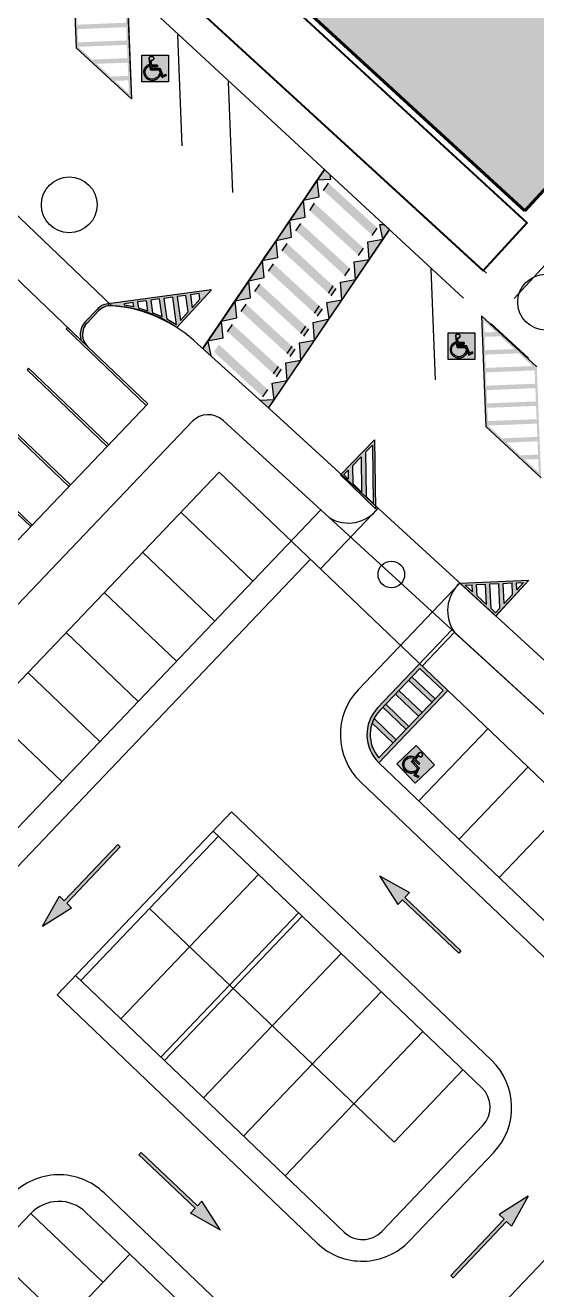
# Model space of a CAD drawing. Header units: millimetres. Extents: x 34038 to 35840, y 10511 to 10922.
# Drawn here: x 34333 to 34356.1, y 10731.4 to 10788.4 of the extents above; entities that cross this region are included whole.
import ezdxf

# ---------------------------------------------------------------- set-up
doc = ezdxf.new("R2010")
doc.units = ezdxf.units.MM
for name, color, linetype in [('_0', 7, 'Continuous'), ('GUIA', 7, 'Continuous'), ('MANTER', 150, 'Continuous'), ('PINTURA AMARELA', 50, 'Continuous'), ('PINTURA BRANCA', 7, 'Continuous'), ('piso2', 2, 'Continuous')]:
    doc.layers.add(name, color=color, linetype=linetype)
doc.layers.add('PROJEÇÃO DAS EDIFICAÇÕES', color=4, linetype='Continuous', lineweight=60)

# ---------------------------------------------------------------- blocks, each defined once
blk = doc.blocks.new('A$C51C17A21')
at = {"layer": 'PINTURA BRANCA'}
h = blk.add_hatch(color=152, dxfattribs=at)
h.paths.add_polyline_path([(9.180785392288044, 9.163803444595828), (0, 9.163803444595828), (0, 0), (9.180785392288044, 0)])
edge = h.paths.add_edge_path(flags=16)
edge.add_line((5.422054313698709, 5.759658274507842), (5.421210884993229, 5.279695285018647))
edge.add_line((5.421210884993229, 5.279695285018647), (3.371216165724718, 5.269816209399892))
edge.add_line((3.371216165724718, 5.269816209399892), (3.434992290459149, 4.612271246112527))
edge.add_line((3.434992290459149, 4.612271246112527), (6.32046581006648, 4.612235962520231))
edge.add_line((6.32046581006648, 4.612235962520231), (7.291269149901154, 2.146054230700997))
edge.add_line((7.291269149901154, 2.146054230700997), (8.265835677223322, 2.561483206763683))
edge.add_line((8.265835677223322, 2.561483206763683), (8.460630145193818, 2.108830044385854))
edge.add_line((8.460630145193818, 2.108830044385854), (7.028143119715196, 1.500893807131092))
edge.add_line((7.028143119715196, 1.500893807131092), (5.990097561407993, 4.122711449713847))
edge.add_line((5.990097561407993, 4.122711449713847), (3.009950167172747, 4.122993718423118))
edge.add_line((3.009950167172747, 4.122993718423118), (2.53974979408008, 8.155413962825719))
edge.add_arc((3.205961485207808, 8.053055018452483), 0.6740292062577634, 90.86110328032771, 171.2651935622226, ccw=False)
edge.add_line((3.195831822675927, 8.727008103485446), (3.431625227975701, 8.7240795656013))
edge.add_arc((3.423146651183856, 8.04142065083306), 0.682711564408401, 6.993114099470688, 89.28842694358462, ccw=False)
edge.add_line((4.100779381530401, 8.124540822512813), (4.101967756527984, 8.066675736668572))
edge.add_arc((3.374478854861763, 8.051735300494556), 0.7276423013270964, -109.66773350404361, 1.1765177688022277, ccw=False)
edge.add_line((3.129579916691682, 7.366543481538997), (3.311797415962019, 5.77027863477781))
edge.add_line((3.311797415962019, 5.77027863477781), (5.422054313698709, 5.759658274507842))
edge = h.paths.add_edge_path(flags=16)
edge.add_line((6.140327967041799, 2.954754088966752), (6.398734448690789, 2.329909958291523))
edge.add_arc((3.545799992762909, 3.567409587629868), 3.109765319510951, 302.00990588515776, 336.5505467284719, ccw=False)
edge.add_arc((3.613911364152955, 3.383162574035737), 2.917701294968827, 162.5317855962321, 302.793607434027, ccw=False)
edge.add_arc((3.412492398476161, 3.34164600982001), 2.739861174484087, 108.78632825692031, 160.438804791383, ccw=False)
edge.add_line((2.530148055141808, 5.935544179608314), (2.580854924532105, 5.481713625966677))
edge.add_arc((3.412492398461723, 3.341646009805345), 2.295976979367712, 111.2362938310106, 160.2370488798236)
edge.add_arc((3.613911364156479, 3.383162574032781), 2.473817099848291, 162.720137507934, 302.8637260381623)
edge.add_arc((3.545799992762568, 3.567409587629754), 2.665881124386374, 301.9444794714997, 346.7139074411326)
h = blk.add_hatch(color=256, dxfattribs=at)
edge = h.paths.add_edge_path()
edge.add_arc((3.374478854861763, 8.051735300494556), 0.7276423013270057, 250.3322664959564, 361.1765177688022)
edge.add_line((4.101967756527984, 8.066675736668572), (4.100779381530401, 8.124540822512813))
edge.add_arc((3.423146651183856, 8.04142065083306), 0.6827115644084146, 6.993114099470686, 89.28842694358454)
edge.add_line((3.431625227975701, 8.7240795656013), (3.195831822675927, 8.727008103485446))
edge.add_arc((3.205961485207808, 8.053055018452483), 0.674029206257754, 90.86110328032767, 171.2651935622226)
edge.add_line((2.53974979408008, 8.155413962825719), (3.009950167172747, 4.122993718423118))
edge.add_line((3.009950167172747, 4.122993718423118), (5.990097561407993, 4.122711449713847))
edge.add_line((5.990097561407993, 4.122711449713847), (7.028143119715196, 1.500893807131092))
edge.add_line((7.028143119715196, 1.500893807131092), (8.460630145193818, 2.108830044385854))
edge.add_line((8.460630145193818, 2.108830044385854), (8.265835677223322, 2.561483206763683))
edge.add_line((8.265835677223322, 2.561483206763683), (7.291269149901154, 2.146054230700997))
edge.add_line((7.291269149901154, 2.146054230700997), (6.32046581006648, 4.612235962520231))
edge.add_line((6.32046581006648, 4.612235962520231), (3.434992290459149, 4.612271246112527))
edge.add_line((3.434992290459149, 4.612271246112527), (3.371216165724718, 5.269816209399892))
edge.add_line((3.371216165724718, 5.269816209399892), (5.421279214686706, 5.279695614304501))
edge.add_line((5.421279214686706, 5.279695614304501), (5.422054313698709, 5.759658274507842))
edge.add_line((5.422054313698709, 5.759658274507842), (3.311797415962019, 5.77027863477781))
edge.add_line((3.311797415962019, 5.77027863477781), (3.129579916691682, 7.366543481538997))
edge = h.paths.add_edge_path()
edge.add_arc((3.412492398461723, 3.341646009805345), 2.295976979367714, 111.23629383101061, 160.2370488798236, ccw=False)
edge.add_line((2.580854924532105, 5.481713625966677), (2.530148055141808, 5.935544179608314))
edge.add_arc((3.412492398476161, 3.34164600982001), 2.739861174484073, 108.7863282569202, 160.438804791383)
edge.add_arc((3.613911364152841, 3.383162574035737), 2.917701294968806, 162.5317855962315, 302.7936074340288)
edge.add_arc((3.545799992762795, 3.567409587629868), 3.109765319511033, 302.0099058851595, 336.5505467284727)
edge.add_line((6.398734448690789, 2.329909958291523), (6.140327967041799, 2.954754088966752))
edge.add_arc((3.545799992762568, 3.567409587629868), 2.66588112438639, 301.9444794714964, 346.71390744113023, ccw=False)
edge.add_arc((3.613911364156479, 3.383162574032781), 2.473817099848283, 162.720137507934, 302.8637260381601, ccw=False)
blk.add_lwpolyline([(9.180785392288044, 0), (0, 0), (0, 9.163803444595828), (9.180785392288044, 9.163803444595828)], close=True, dxfattribs=at)
blk.add_lwpolyline([(8.460630145193818, 2.108830044385854), (7.028143119715196, 1.500893807131092), (5.990097561407993, 4.122711449713847), (3.009950167172747, 4.122993718423118), (2.53974979408008, 8.155413962825719, -0.5271040350187159), (3.195831822675927, 8.727008103485446), (3.431625227975701, 8.7240795656013, -0.3753540589992009), (4.100779381530401, 8.124540822512813), (4.101967756527984, 8.066675736668572, -0.5252580657301573), (3.129579916691682, 7.366543481538997), (3.311797415962019, 5.77027863477781), (5.422071464680243, 5.770278634777924), (5.421279214686706, 5.279695614304501), (3.371216165724718, 5.269816209399892), (3.434992290459149, 4.612271246112527), (6.32046581006648, 4.612235962520231), (7.291269149901154, 2.146054230700997), (8.265835677223322, 2.561483206763683)], format="xyb", close=True, dxfattribs=at)
at = {"layer": 'PINTURA BRANCA', "color": 250}
for points in [[(3.129579916691682, 7.366543481538997, 0.5252580657301571), (4.101967756527984, 8.066675736668572), (4.100779381530401, 8.124540822512813, 0.3753540589992009), (3.431625227975701, 8.7240795656013), (3.195831822675927, 8.727008103485446, 0.3659682706623709), (2.53974979408008, 8.155413962825719), (3.009950167172747, 4.122993718423118), (5.990097561407993, 4.122711449713847), (7.028143119715196, 1.500893807131092), (8.460630145193818, 2.108830044385854), (8.265835677223322, 2.561483206763683), (7.291269149901154, 2.146054230700997), (6.32046581006648, 4.612235962520231), (3.434992290459149, 4.612271246112527), (3.371216165724718, 5.269816209399892), (5.421279214686706, 5.279695614304501), (5.422071464680243, 5.770278634777924), (3.311797415962019, 5.77027863477781)], [(1.251749361771317, 4.11798344879719, -0.2171247333798054), (2.580854924532105, 5.481713625966677), (2.530148055141808, 5.935544179608314, 0.2292715696475673), (0.8307638776268504, 4.258988421397362, 0.7019114297085347), (5.194180469797061, 0.9304639785272002, 0.1518635365455348), (6.398734448690789, 2.329909958291523), (6.140327967041799, 2.954754088966752, -0.1978667100968566), (4.956310346832424, 1.305246306515642, -0.7011416496897603)]]:
    blk.add_lwpolyline(points, format="xyb", close=True, dxfattribs=at)
at = {"layer": 'PINTURA BRANCA'}
for points in [[(6.398734448690789, 2.329909958291523, -0.1518635365455338), (5.194180469797061, 0.9304639785272002, -0.7019114297085285), (0.8307638776268504, 4.258988421397362, -0.229271569647566), (2.530148055141808, 5.935544179608314)], [(6.140327967041799, 2.954754088966752, -0.1978667100968593), (4.956310346832424, 1.305246306515642, -0.701141649689756), (1.251749361771317, 4.11798344879719, -0.2171247333798052), (2.580854924532105, 5.481713625966677, 0.04686792952544745)]]:
    blk.add_lwpolyline(points, format="xyb", dxfattribs=at)
for points in [[(2.580854924532105, 5.481713625966677), (2.530148055141808, 5.935544179608428)], [(6.140327967041799, 2.954754088966752), (6.398734448690789, 2.329909958291637)]]:
    blk.add_lwpolyline(points, dxfattribs=at)
blk = doc.blocks.new('12')
at = {"layer": 'PINTURA BRANCA'}
h = blk.add_hatch(color=256, dxfattribs=at)
h.paths.add_polyline_path([(709.5063524391578, 866.5878076270078), (709.3348524387259, 866.3245246753548), (709.2430694875048, 866.7593076274395)], flags=16)
h.paths.add_polyline_path([(709.1846487430099, 867.0360512210649), (709.615513863723, 866.7553897960679), (709.8338367128534, 867.0905541341882), (709.06780725402, 867.5895384083154)], flags=16)
h.paths.add_polyline_path([(710.3346837331574, 868.4351293180409), (710.5979666848099, 868.2636293176096), (710.7694666852412, 868.5269122692622)], flags=16)
h.paths.add_polyline_path([(710.0579401395316, 868.3767085735461), (710.4888052602445, 868.0960471485492), (710.2704824111141, 867.760882810429), (709.5044529522806, 868.259867084556)], flags=16)
h.paths.add_polyline_path([(710.985027265608, 868.6746211296579), (709.2868740274193, 866.0676543903937), (708.8324672768815, 868.2202143791201)])
h.paths.add_polyline_path([(709.009386509525, 867.8662820019409), (709.9429981374185, 867.2581363032485), (710.161320986549, 867.5933006413688), (709.2277093586556, 868.2014463400611), (708.95096576503, 868.1430255955661)], flags=16)
for p, q in [((708.8324672768815, 868.2202143791201), (710.985027265608, 868.6746211296579)), ((710.985027265608, 868.6746211296579), (709.2868740274193, 866.0676543903937)), ((710.334683733157, 868.435129318041), (710.7694666852412, 868.5269122692622)), ((710.3346837331574, 868.4351293180409), (710.5979666848096, 868.2636293176097)), ((710.7694666852414, 868.5269122692623), (710.5979666848099, 868.2636293176096)), ((709.2868740274193, 866.0676543903937), (708.8324672768815, 868.2202143791201)), ((708.9509657650299, 868.1430255955661), (709.2277093586556, 868.2014463400611)), ((709.0093865095249, 867.866282001941), (708.95096576503, 868.1430255955661)), ((709.009386509525, 867.8662820019409), (709.9429981374186, 867.2581363032484)), ((709.2277093586556, 868.2014463400611), (710.161320986549, 867.5933006413688)), ((709.5044529522806, 868.259867084556), (710.0579401395314, 868.3767085735461)), ((709.5044529522808, 868.259867084556), (710.2704824111141, 867.760882810429)), ((710.0579401395316, 868.3767085735461), (710.4888052602445, 868.0960471485495)), ((710.4888052602445, 868.0960471485492), (710.2704824111141, 867.760882810429)), ((709.1846487430099, 867.036051221065), (709.06780725402, 867.5895384083154)), ((709.0678072540201, 867.5895384083155), (709.8338367128534, 867.0905541341882)), ((710.161320986549, 867.5933006413688), (709.9429981374185, 867.2581363032485)), ((709.1846487430099, 867.0360512210649), (709.6155138637231, 866.7553897960678)), ((709.3348524387259, 866.3245246753548), (709.2430694875046, 866.7593076274396)), ((709.2430694875048, 866.7593076274395), (709.5063524391579, 866.5878076270076)), ((709.8338367128533, 867.0905541341882), (709.615513863723, 866.7553897960679)), ((709.5063524391578, 866.5878076270078), (709.3348524387258, 866.3245246753545))]:
    blk.add_line(p, q, dxfattribs=at)
blk = doc.blocks.new('23')
at = {"layer": 'PINTURA BRANCA'}
h = blk.add_hatch(color=256, dxfattribs=at)
h.paths.add_polyline_path([(730.6076939854345, 869.1150008335792), (732.0219075478075, 867.7007872712065), (732.4662726291971, 867.7007872712063), (730.6076939854346, 869.5593659149688)], flags=16)
h.paths.add_polyline_path([(730.6076939854346, 868.8321581211051), (731.7390648353331, 867.7007872712065), (731.1733794103835, 867.7007872712064), (730.6076939854344, 868.266472696156)], flags=16)
h.paths.add_polyline_path([(730.6076939854345, 867.9836299836813), (730.890536697909, 867.7007872712064), (730.6076939854345, 867.7007872712064)], flags=16)
h.paths.add_polyline_path([(730.5076939854343, 869.8007872712063), (732.7076939854344, 867.6007872712063), (730.5076939854343, 867.6007872712063)])
edge = h.paths.add_edge_path(flags=0)
edge.add_line((730.6076939854346, 869.2257857028338), (730.6076939854346, 869.5593659149688))
for p, q in [((730.5076939854343, 867.6007872712063), (730.5076939854343, 869.8007872712063)), ((730.5076939854343, 869.8007872712063), (732.7076939854344, 867.6007872712063)), ((730.6076939854344, 869.1150008335793), (730.6076939854346, 869.5593659149688)), ((730.6076939854346, 869.2257857028338), (730.6076939854346, 869.5593659149688)), ((730.6076939854345, 869.5593659149688), (732.4662726291971, 867.7007872712063)), ((730.6076939854345, 869.1150008335792), (732.0219075478074, 867.7007872712065)), ((730.6076939854344, 868.266472696156), (730.6076939854344, 868.8321581211051)), ((730.6076939854346, 868.8321581211051), (731.739064835333, 867.7007872712065)), ((730.6076939854345, 868.2664726961561), (731.1733794103835, 867.7007872712064)), ((730.6076939854345, 867.7007872712064), (730.6076939854344, 867.9836299836813)), ((730.6076939854345, 867.9836299836813), (730.8905366979089, 867.7007872712065)), ((730.5076939854343, 867.6007872712063), (732.7076939854344, 867.6007872712063)), ((730.6076939854345, 867.7007872712064), (730.890536697909, 867.7007872712064)), ((731.1733794103836, 867.7007872712064), (731.7390648353331, 867.7007872712065)), ((732.0219075478075, 867.7007872712065), (732.4662726291971, 867.7007872712064))]:
    blk.add_line(p, q, dxfattribs=at)

msp = doc.modelspace()

# ---------------------------------------------------------------- hatches: boundary and pattern name
h = msp.add_hatch(color=256)
h.paths.add_polyline_path([(34335.32837832456, 10789.22950373698), (34337.52662044697, 10789.31743309088), (34337.50263971408, 10789.91695366972), (34335.30439759167, 10789.82902431582)], flags=16)
h.paths.add_polyline_path([(34335.36035263506, 10788.4301429652), (34337.55859475747, 10788.5180723191), (34337.53461402459, 10789.11759289794), (34335.33637190219, 10789.02966354404)], flags=16)
h.paths.add_polyline_path([(34336.85274737238, 10786.08791931181), (34337.654517689, 10786.11999000375), (34337.63053695612, 10786.71951058258), (34336.23027872273, 10786.66350046409)], flags=16)
h.paths.add_polyline_path([(34336.02278917285, 10786.85536084819), (34337.62254337849, 10786.91935077553), (34337.59856264561, 10787.51887135437), (34335.4003205232, 10787.43094200047)], flags=16)
h.paths.add_polyline_path([(34335.39232694558, 10787.63078219341), (34337.59056906798, 10787.71871154731), (34337.5665883351, 10788.31823212615), (34335.36834621269, 10788.23030277225)], flags=16)
h.paths.add_polyline_path([(34337.06023692227, 10785.89605892771), (34337.66251126663, 10785.9201498108), (34337.68664371737, 10785.31683627107)], flags=16)
h.paths.add_polyline_path([(34335.30205393309, 10787.38560739693), (34337.79622469037, 10785.07931023759), (34337.6304609635, 10790.10291597973), (34335.11101319775, 10792.17589036427)])
h.paths.add_polyline_path([(34335.29640401405, 10790.02886450877), (34337.40788237577, 10790.1133233253), (34336.73037457082, 10790.69468745348), (34335.27242328117, 10790.6283850876)], flags=16)
h.paths.add_polyline_path([(34335.26442970354, 10790.82822528055), (34336.49741309479, 10790.87061675848), (34335.82694230572, 10791.41542634338), (34335.2530638752, 10791.39272525265)], flags=16)
h.paths.add_polyline_path([(34335.23033763536, 10791.97726233892), (34335.26442699512, 10791.56297987756), (34335.67352850836, 10791.58000391783)], flags=16)
h = msp.add_hatch(color=256)
h.paths.add_polyline_path([(34353.82574941598, 10772.15101719807), (34356.02399153839, 10772.23894655197), (34356.00001080551, 10772.83846713081), (34353.8017686831, 10772.75053777691)], flags=16)
h.paths.add_polyline_path([(34353.85772372649, 10771.35165642629), (34356.0559658489, 10771.43958578019), (34356.03198511602, 10772.03910635903), (34353.83374299361, 10771.95117700513)], flags=16)
h.paths.add_polyline_path([(34355.35011846381, 10769.0094327729), (34356.15188878043, 10769.04150346484), (34356.12790804754, 10769.64102404367), (34354.72764981416, 10769.58501392518)], flags=16)
h.paths.add_polyline_path([(34354.52016026428, 10769.77687430927), (34356.11991446991, 10769.84086423662), (34356.09593373704, 10770.44038481546), (34353.89769161463, 10770.35245546156)], flags=16)
h.paths.add_polyline_path([(34353.889698037, 10770.5522956545), (34356.08794015941, 10770.6402250084), (34356.06395942652, 10771.23974558724), (34353.86571730412, 10771.15181623334)], flags=16)
h.paths.add_polyline_path([(34355.5576080137, 10768.8175723888), (34356.15988235806, 10768.84166327189), (34356.1840148088, 10768.23834973216)], flags=16)
h.paths.add_polyline_path([(34353.79942502452, 10770.30712085802), (34356.2935957818, 10768.00082369868), (34356.09375634111, 10772.99682852233), (34353.59958558384, 10775.30312568167)])
h.paths.add_polyline_path([(34353.79377510547, 10772.95037796986), (34355.90525346719, 10773.03483678639), (34355.28226893158, 10773.61039730332), (34353.76979437259, 10773.5498985487)], flags=16)
h.paths.add_polyline_path([(34353.76180079496, 10773.74973874164), (34355.07460741971, 10773.80225080896), (34354.45162288409, 10774.37781132588), (34353.73782006208, 10774.34925932048)], flags=16)
h.paths.add_polyline_path([(34353.70924342413, 10775.06367795868), (34353.72982648446, 10774.54909951342), (34354.24396137222, 10774.56966483152)], flags=16)
for points in [[(34333.79030242764, 10747.78113854195), (34334.55135495096, 10749.12703008912), (34334.7688850058, 10748.92043707074), (34337.17913688682, 10751.45828771056), (34337.28790191424, 10751.35499120137), (34334.87765003322, 10748.81714056156), (34335.09518008806, 10748.61054754319)], [(34348.99793079279, 10750.05386411332), (34350.34382233996, 10749.29281159), (34350.13722932159, 10749.07528153516), (34352.6750799614, 10746.66502965413), (34352.57178345221, 10746.55626462671), (34350.0339328124, 10748.96651650774), (34349.82733979403, 10748.7489864529)], [(34341.81311422556, 10734.07433129946), (34340.46722267839, 10734.83538382278), (34340.67381569676, 10735.05291387762), (34338.13596505694, 10737.46316575865), (34338.23926156613, 10737.57193078607), (34340.77711220594, 10735.16167890504), (34340.98370522432, 10735.37920895988)], [(34355.70975969252, 10735.59697458899), (34354.9487071692, 10734.25108304182), (34354.73117711436, 10734.45767606019), (34352.32092523333, 10731.91982542038), (34352.21216020591, 10732.02312192957), (34354.62241208693, 10734.56097256938), (34354.40488203209, 10734.76756558775)]]:
    msp.add_hatch(color=256).paths.add_polyline_path(points)
at = {"layer": '_0'}
h = msp.add_hatch(color=2, dxfattribs=at)
h.dxf.hatch_style = 1
h.paths.add_polyline_path([(34341.24376810644, 10774.15293035768), (34341.13137795109, 10773.98749622281), (34341.01898779575, 10773.82206208794), (34341.379145452, 10773.49694475585)])
h.paths.add_polyline_path([(34341.86191396086, 10775.06281809947), (34341.74952380552, 10774.8973839646), (34341.35615826179, 10774.31836449255), (34341.24376810644, 10774.15293035768), (34341.94317543753, 10774.29360427521)])
h.paths.add_polyline_path([(34342.48005981529, 10775.97270584126), (34341.86191396086, 10775.06281809947), (34342.56077588008, 10775.2038623119)])
h.paths.add_polyline_path([(34343.09820566972, 10776.88259358304), (34342.98581551437, 10776.71715944817), (34342.48005981529, 10775.97270584126), (34343.17837632263, 10776.11412034859)])
h.paths.add_polyline_path([(34343.71635152414, 10777.79248132483), (34343.60396136879, 10777.62704718996), (34343.21059582507, 10777.04802771791), (34343.09820566972, 10776.88259358304), (34343.79597676519, 10777.02437838528)])
h.paths.add_polyline_path([(34344.33449737856, 10778.70236906662), (34344.22210722322, 10778.53693493175), (34343.71635152414, 10777.79248132483), (34344.41357720774, 10777.93463642197)])
h.paths.add_polyline_path([(34344.95264323299, 10779.61225680841), (34344.84025307764, 10779.44682267354), (34344.33449737856, 10778.70236906662), (34345.03117765029, 10778.84489445866)])
h.paths.add_polyline_path([(34345.57078908742, 10780.5221445502), (34344.95264323299, 10779.61225680841), (34345.64877809284, 10779.75515249535)])
h.paths.add_polyline_path([(34346.2663785354, 10780.66541053204), (34346.18893494184, 10781.43203229199), (34346.07654478649, 10781.26659815712), (34345.57078908742, 10780.5221445502)])
h.paths.add_polyline_path([(34346.77191811987, 10781.6605208164), (34346.50913043938, 10781.90334817335), (34346.46991033022, 10781.84561762916), (34346.30132509719, 10781.59746642686), (34346.18893494184, 10781.43203229199), (34346.80257605412, 10781.4556918645)])
h = msp.add_hatch(color=2, dxfattribs=at)
h.dxf.hatch_style = 1
h.paths.add_polyline_path([(34344.23547587909, 10771.50691672466), (34343.61520938124, 10771.47843112325), (34343.98788325379, 10771.1420152979), (34343.98918265467, 10771.14387591815), (34344.10146548998, 10771.30938291164)])
h.paths.add_polyline_path([(34344.71902108424, 10772.21967137581), (34344.83130391956, 10772.3851783693), (34344.15305851901, 10772.26685167165), (34344.23547587909, 10771.50691672466), (34344.32603116062, 10771.64039689861)])
h.paths.add_polyline_path([(34345.33657667848, 10773.12995983999), (34345.4488595138, 10773.29546683348), (34344.77066023305, 10773.17710884565), (34344.83130391956, 10772.3851783693), (34344.94358675487, 10772.55068536279)])
h.paths.add_polyline_path([(34346.06641510806, 10774.20575529765), (34345.3882619471, 10774.08736601965), (34345.4488595138, 10773.29546683348), (34345.56114234912, 10773.46097382696)])
h.paths.add_polyline_path([(34346.57168786698, 10774.95053676834), (34346.718055299, 10775.16628509308), (34346.00586366114, 10774.99762319364), (34346.06641510806, 10774.20575529765), (34346.17869794337, 10774.37126229114)])
h.paths.add_polyline_path([(34347.30152629656, 10776.026332226), (34346.62346537518, 10775.90788036764), (34346.718055299, 10775.16628509308), (34346.79625353762, 10775.28155075531)])
h.paths.add_polyline_path([(34347.9190818908, 10776.93662069018), (34347.24106708923, 10776.81813754163), (34347.30152629656, 10776.026332226), (34347.41380913187, 10776.19183921949)])
h.paths.add_polyline_path([(34348.53663748506, 10777.84690915435), (34347.85866880327, 10777.72839471563), (34347.9190818908, 10776.93662069018), (34348.03136472612, 10777.10212768366)])
h.paths.add_polyline_path([(34349.04191024398, 10778.59169062504), (34349.1541930793, 10778.75719761853), (34348.47627051731, 10778.63865188962), (34348.53663748506, 10777.84690915435), (34348.64892032037, 10778.01241614784)])
h.paths.add_polyline_path([(34349.19568776602, 10779.4208512249), (34349.00698608209, 10779.4208512249), (34349.1541930793, 10778.75719761853), (34349.26647591462, 10778.92270461202), (34349.44692794333, 10779.188694268)])
h = msp.add_hatch(color=256, dxfattribs=at)
h.dxf.hatch_style = 1
h.paths.add_polyline_path([(34350.45989590573, 10759.02569271304), (34350.31301622463, 10758.87177838384), (34351.36201295409, 10757.8707260068), (34351.5088926352, 10758.024640336)])
h.paths.add_polyline_path([(34349.8683689742, 10758.40583522026), (34349.71400157819, 10758.24407455991), (34350.76299830765, 10757.24302218287), (34350.91736570367, 10757.40478284322)])
h.paths.add_polyline_path([(34349.27718739372, 10757.78633961876), (34349.14877847494, 10757.65178068965), (34350.19777520441, 10756.65072831262), (34350.32618412319, 10756.78528724173)])
h.paths.add_polyline_path([(34348.75172945955, 10757.13670618245, 0.03379886507679383), (34348.66737315313, 10756.93778787926), (34349.61171887955, 10756.03660343547), (34349.7512756893, 10756.18284417208)])
at = {"layer": 'MANTER'}
h = msp.add_hatch(color=170, dxfattribs=at)
h.dxf.hatch_style = 1
h.paths.add_polyline_path([(34345.0405510706, 10789.67963012724), (34350.29909740735, 10784.85490703168), (34387.65222550721, 10825.75063631278), (34382.65388707136, 10830.31599262659)])
h = msp.add_hatch(color=170, dxfattribs=at)
h.dxf.hatch_style = 1
h.paths.add_polyline_path([(34355.55764374411, 10780.03018393613), (34393.06181243339, 10820.80965599594), (34387.65222550721, 10825.75063631278), (34350.29909740735, 10784.85490703168)])
at = {"layer": 'PINTURA BRANCA'}
for points in [[(34346.68746974623, 10781.2860410116), (34346.46288776712, 10780.95503808917), (34348.6727801536, 10778.92827917226), (34348.89736259507, 10779.25928178098)], [(34346.06986930368, 10780.37578297491), (34345.84528732457, 10780.04478005248), (34348.05517843956, 10778.01802199826), (34348.27976088103, 10778.34902460699)], [(34345.45226886113, 10779.46552493822), (34345.22768688202, 10779.13452201579), (34347.43757672551, 10777.10776482427), (34347.66215916698, 10777.43876743299)], [(34344.83466841857, 10778.55526690153), (34344.61008643946, 10778.2242639791), (34346.81997501147, 10776.19750765027), (34347.04455745294, 10776.528510259)], [(34344.21706797602, 10777.64500886484), (34343.99248599691, 10777.31400594241), (34346.20237329743, 10775.28725047628), (34346.4269557389, 10775.618253085)], [(34343.59946753347, 10776.73475082815), (34343.37488555436, 10776.40374790572), (34345.58477158338, 10774.37699330228), (34345.80935402485, 10774.70799591101)], [(34342.98186709092, 10775.82449279146), (34342.7572851118, 10775.49348986903), (34344.96716986934, 10773.46673612829), (34345.19175231081, 10773.79773873701)], [(34342.36426664836, 10774.91423475477), (34342.13968466925, 10774.58323183234), (34344.3495681553, 10772.55647895429), (34344.57415059677, 10772.88748156302)], [(34341.74666620581, 10774.00397671808), (34341.5220842267, 10773.67297379565), (34343.73196644125, 10771.64622178029), (34343.95654888272, 10771.97722438902)]]:
    msp.add_hatch(color=256, dxfattribs=at).paths.add_polyline_path(points)
h = msp.add_hatch(color=256, dxfattribs=at)
edge = h.paths.add_edge_path()
edge.add_arc((34336.75020979562, 10770.34948253764), 5.398851894416575, 54.94337967490662, 89.88571491126892)
edge.add_line((34336.76097861426, 10775.74832369204), (34336.7475875109, 10775.84742302781))
edge.add_line((34336.7475875109, 10775.84742302781), (34341.41323894202, 10776.47788356602))
edge.add_line((34341.41323894202, 10776.47788356602), (34339.85123285723, 10774.76890079678))
h.paths.add_polyline_path([(34338.6751006356, 10776.0069753332), (34338.75170966491, 10775.4400389342), (34339.18021997798, 10775.25595496958), (34339.07149797869, 10776.06053974665)], flags=16)
h.paths.add_polyline_path([(34338.53936765435, 10775.51792289757), (34338.47690196405, 10775.98019312648), (34338.08050462096, 10775.92662871303), (34338.11816663295, 10775.64791528132)], flags=16)
h.paths.add_polyline_path([(34337.90919950953, 10775.70082377664), (34337.88230594941, 10775.8998465063), (34337.48590860632, 10775.84628209285), (34337.49431688516, 10775.78405758257)], flags=16)
h.paths.add_polyline_path([(34340.88894613327, 10776.05248179072), (34340.85528602261, 10776.30157960718), (34340.45888867952, 10776.24801519373), (34340.53729924268, 10775.66774674858)], flags=16)
h.paths.add_polyline_path([(34340.36147579739, 10775.4753792275), (34340.26069000797, 10776.22123298701), (34339.86429266488, 10776.16766857355), (34340.00982890681, 10775.09064418536)], flags=16)
h.paths.add_polyline_path([(34339.83400546152, 10774.89827666429), (34339.66609399333, 10776.14088636683), (34339.26969665024, 10776.08732195338), (34339.39656400157, 10775.14845456448)], flags=16)
h = msp.add_hatch(color=256, dxfattribs=at)
edge = h.paths.add_edge_path()
edge.add_line((34335.82217042346, 10773.91606279181), (34335.52176336321, 10774.20273948669))
edge.add_arc((34336.36402636533, 10774.44546825967), 0.8765410555004922, 136.8027648195261, 196.076263909064, ccw=False)
edge.add_line((34335.72502648122, 10775.04547106807), (34336.24648249307, 10775.59190218846))
edge.add_arc((34336.86141188948, 10775.00507867374), 0.8499999999996614, 97.695654963246, 136.339755349826, ccw=False)
edge.add_line((34336.7475875109, 10775.84742302781), (34336.76104133946, 10775.74785950138))
edge.add_arc((34336.85900035885, 10775.00825747568), 0.7460610738423495, 97.54481378818504, 136.3885079747092)
edge.add_line((34336.31882712794, 10775.5228641279), (34335.79737111609, 10774.97643300751))
edge.add_arc((34336.33963500009, 10774.45864004885), 0.7497730776240713, 136.3224118853254, 226.3570988142444)
h = msp.add_hatch(color=256, dxfattribs=at)
h.dxf.hatch_style = 1
h.paths.add_polyline_path([(34350.45989590573, 10759.02569271304), (34350.31301622463, 10758.87177838384), (34351.36201295409, 10757.8707260068), (34351.5088926352, 10758.024640336)], flags=0)
h.paths.add_polyline_path([(34349.8683689742, 10758.40583522026), (34349.71400157819, 10758.24407455991), (34350.76299830765, 10757.24302218287), (34350.91736570367, 10757.40478284322)], flags=0)
h.paths.add_polyline_path([(34349.27718739372, 10757.78633961876), (34349.14877847494, 10757.65178068965), (34350.19777520441, 10756.65072831262), (34350.32618412319, 10756.78528724173)], flags=0)
h.paths.add_polyline_path([(34348.75172945955, 10757.13670618245, 0.0337988650767938), (34348.66737315313, 10756.93778787926), (34349.61171887955, 10756.03660343547), (34349.7512756893, 10756.18284417208)], flags=0)
h.paths.add_polyline_path([(34352.07775674358, 10758.40347824489), (34350.81172620801, 10759.61164490682), (34348.9131785964, 10757.62216835094, 0.4142135623731072), (34348.97104247002, 10755.14797115344)])
h.paths.add_polyline_path([(34349.02169549945, 10757.51861120849), (34350.81668596861, 10759.39957086133), (34351.86568269808, 10758.39851848429), (34348.97094766366, 10755.36514315505, -0.3869742694113127)], flags=16)

# ---------------------------------------------------------------- linework, layer by layer
for p, q in [((34355.63011375202, 10779.49269121755), (34343.43863148319, 10790.70159397371)), ((34353.67354118994, 10777.32093008768), (34340.97435128326, 10788.92682537711)), ((34353.67170405413, 10777.36325024212), (34341.01690516905, 10788.92857620767)), ((34336.91803510458, 10775.75264957796), (34332.08551331738, 10780.36429676334)), ((34335.82217042334, 10773.91606279192), (34330.3963228081, 10779.09391733349)), ((34335.79737111609, 10774.97643300751), (34336.31882712795, 10775.5228641279)), ((34334.91786248756, 10774.77903854876), (34334.84882442701, 10774.70669391389)), ((34335.82217042346, 10773.91606279181), (34338.53509423114, 10771.32713552097)), ((34335.82217042346, 10773.91606279181), (34338.53509423114, 10771.32713552097)), ((34340.79817727704, 10774.02138959213), (34344.33019353785, 10770.83300893815)), ((34333.15739194339, 10772.93425035953), (34333.08835388283, 10772.86190572466)), ((34338.53509423114, 10771.32713552097), (34274.60585015645, 10704.33600362994)), ((34340.54114814391, 10770.53231652248), (34281.90236678754, 10709.08503378622)), ((34341.93935801565, 10770.57996991884), (34346.72698192544, 10766.20278137757)), ((34341.93935801565, 10770.57996991884), (34368.74246195269, 10746.07465337054)), ((34344.33019353785, 10770.83300893815), (34357.1622741741, 10759.10100212643)), ((34368.05497259268, 10743.1565003899), (34341.75445428238, 10768.25495459113)), ((34346.34744494374, 10766.54978125863), (34313.6341977442, 10732.26976743536)), ((34348.93424529444, 10766.62321649451), (34346.32714831929, 10763.89125534735)), ((34343.28400899963, 10763.33962526677), (34340.02850190818, 10766.44633954033)), ((34345.87809659822, 10764.31978317796), (34314.50233296859, 10731.44131029575)), ((34341.55805662544, 10761.53101021596), (34338.30254953398, 10764.63772448952)), ((34352.6224625979, 10763.2472754037), (34348.04504337201, 10758.45062549055)), ((34339.83210425123, 10759.72239516516), (34336.57659715979, 10762.82910943872)), ((34338.10615187704, 10757.91378011435), (34334.85064478558, 10761.02049438791)), ((34352.26755179613, 10761.13719573278), (34348.9131785964, 10757.62216835094)), ((34352.37606869918, 10761.03363859033), (34350.92024311106, 10759.50808776437)), ((34352.40101428994, 10761.01126609633), (34365.49403164555, 10749.04460092395)), ((34336.38019950284, 10756.10516506355), (34333.12469241139, 10759.2118793371)), ((34350.81668596861, 10759.39957086133), (34349.02169549945, 10757.51861120849)), ((34351.86568269808, 10758.39851848429), (34348.97094766366, 10755.36514315505)), ((34352.07775674358, 10758.40347824489), (34348.97104247002, 10755.14797115344)), ((34334.65424712864, 10754.29655001274), (34331.39874003719, 10757.4032642863)), ((34353.88637179438, 10756.67752587069), (34350.77965752083, 10753.42201877924)), ((34364.08014108113, 10740.72943327374), (34348.97104247002, 10755.14797115344)), ((34355.69498684519, 10754.95157349649), (34352.58827257164, 10751.69606640504)), ((34363.25168873788, 10739.8612934722), (34348.14258533041, 10754.27983592905)), ((34342.31658077351, 10752.92819750171), (34334.44623794717, 10744.68091287004)), ((34354.04841990381, 10741.73256159697), (34342.31658077351, 10752.92819750171)), ((34357.50360189599, 10753.22562112229), (34354.39688762244, 10749.97011403084)), ((34341.72805768244, 10751.83109440461), (34335.51462913533, 10745.32008022171)), ((34353.61785587704, 10740.48471894812), (34341.48812363389, 10752.06006227733)), ((34345.50469593872, 10748.22706724471), (34341.48812363389, 10752.06006227733)), ((34337.17913688682, 10751.45828771056), (34334.7688850058, 10748.92043707074)), ((34337.28790191424, 10751.35499120137), (34334.87765003322, 10748.81714056156)), ((34337.17913688682, 10751.45828771056), (34337.28790191424, 10751.35499120137)), ((34343.53667273325, 10750.10514203041), (34337.32324418614, 10743.59412784751)), ((34348.99793079279, 10750.05386411332), (34349.82733979403, 10748.7489864529)), ((34348.99793079279, 10750.05386411332), (34350.34382233996, 10749.29281159)), ((34333.79030242764, 10747.78113854195), (34334.55135495096, 10749.12703008912)), ((34334.55135495096, 10749.12703008912), (34334.7688850058, 10748.92043707074)), ((34334.87765003322, 10748.81714056156), (34335.09518008806, 10748.61054754319)), ((34350.0339328124, 10748.96651650774), (34349.82733979403, 10748.7489864529)), ((34352.57178345221, 10746.55626462671), (34350.0339328124, 10748.96651650774)), ((34350.34382233996, 10749.29281159), (34350.13722932159, 10749.07528153516)), ((34352.6750799614, 10746.66502965413), (34350.13722932159, 10749.07528153516)), ((34333.79030242764, 10747.78113854195), (34335.09518008806, 10748.61054754319)), ((34349.65826417402, 10738.04310855824), (34338.62134340889, 10748.57558731316)), ((34345.34528778405, 10748.37918965621), (34339.13185923694, 10741.86817547331)), ((34345.50469593872, 10748.22706724471), (34339.29126739161, 10741.71605306181)), ((34347.26699464263, 10746.54531433067), (34341.05356609552, 10740.03430014777)), ((34352.6750799614, 10746.66502965413), (34352.57178345221, 10746.55626462671)), ((34347.40445370998, 10733.97367959086), (34335.27469508678, 10745.54904809443)), ((34349.07560969344, 10744.81936195647), (34342.86218114632, 10738.30834777357)), ((34346.17809906085, 10733.48525598667), (34334.44623794717, 10744.68091287004)), ((34341.33080347522, 10716.89027632583), (34367.18683736828, 10743.98495752952)), ((34344.74295283604, 10736.51353667668), (34350.95632824612, 10743.02456720175)), ((34349.65826417402, 10738.04310855824), (34352.76496046119, 10741.29863281403)), ((34349.10105065112, 10734.01336247202), (34353.65753853896, 10738.7881313805)), ((34338.13596505694, 10737.46316575865), (34338.23926156613, 10737.57193078607)), ((34338.13596505694, 10737.46316575865), (34340.67381569676, 10735.05291387762)), ((34338.23926156613, 10737.57193078607), (34340.77711220594, 10735.16167890504)), ((34350.34889987449, 10733.58280973618), (34354.14597311435, 10737.56178382658)), ((34342.72623787951, 10729.86798430923), (34336.56292568911, 10735.74960256912)), ((34340.77711220594, 10735.16167890504), (34340.98370522432, 10735.37920895988)), ((34341.81311422556, 10734.07433129946), (34340.98370522432, 10735.37920895988)), ((34355.70975969252, 10735.59697458899), (34354.40488203209, 10734.76756558775)), ((34355.70975969252, 10735.59697458899), (34354.9487071692, 10734.25108304182)), ((34322.63048997886, 10723.68459666287), (34333.260264677, 10734.82359647638)), ((34336.51577176849, 10731.71688220278), (34333.260264677, 10734.82359647638)), ((34337.7239381107, 10732.98292640811), (34335.7344685495, 10734.88146734474)), ((34340.46722267839, 10734.83538382278), (34340.67381569676, 10735.05291387762)), ((34341.81311422556, 10734.07433129946), (34340.46722267839, 10734.83538382278)), ((34352.21216020591, 10732.02312192957), (34354.62241208693, 10734.56097256938)), ((34354.62241208693, 10734.56097256938), (34354.40488203209, 10734.76756558775)), ((34352.32092523333, 10731.91982542038), (34354.73117711436, 10734.45767606019)), ((34354.9487071692, 10734.25108304182), (34354.73117711436, 10734.45767606019)), ((34331.40556586842, 10726.3618691207), (34337.7239381107, 10732.98292640811)), ((34334.78982938674, 10729.90825761623), (34331.53432229524, 10733.01497188984)), ((34341.95609048913, 10728.9442043803), (34337.7239381107, 10732.98292640811)), ((34352.32092523333, 10731.91982542038), (34352.21216020591, 10732.02312192957))]:
    msp.add_line(p, q)
at = {"color": 7, "linetype": 'Continuous'}
msp.add_line((34355.67250613452, 10779.49446806907), (34343.44757899076, 10790.73412019125), dxfattribs=at)
at = {"ltscale": 5}
for p, q in [((34355.63011375202, 10779.49269121755), (34353.67170405413, 10777.36325024212)), ((34355.67250613452, 10779.49446806907), (34353.67354118994, 10777.32093008768))]:
    msp.add_line(p, q, dxfattribs=at)
msp.add_lwpolyline([(34344.89783545227, 10713.48627979584), (34331.40556586842, 10726.3618691207), (34325.8859708504, 10720.57791142386), (34310.37865628653, 10735.37644569676), (34341.75445428238, 10768.25495459113)])
for centre, radius, start, end in [((34336.86141188948, 10775.00507867374), 0.75, 85.6953429956049, 136.3397553499243), ((34336.44561217666, 10769.48112471731), 6.28958091502035, 46.20915482684067, 85.6953429956049), ((34341.26459449262, 10769.84193591692), 1, 47.5642108981114, 136.3397553499243), ((34341.26459449262, 10769.84193591692), 1, 47.5642108981114, 136.3397553499243), ((34350.17920913196, 10756.414001689), 2.95, 136.3397280960455, 226.3397280959015), ((34350.17920913196, 10756.414001689), 1.75, 136.3397280960455, 226.3397280959015), ((34350.17920913196, 10756.414001689), 1.6, 136.3397280960455, 220.9603491047866), ((34352.01179610226, 10739.59839583702), 2.95, 316.340044650292, 46.33972809590154), ((34352.78939873743, 10739.61658372373), 1.2, 316.340044650292, 46.33972809590154), ((34334.52630188756, 10733.61543680917), 2.95, 46.33972809590154, 136.340044650292), ((34334.52630188756, 10733.61543680917), 1.75, 46.33972809590154, 136.340044650292), ((34348.2329108496, 10734.84181481525), 1.2, 226.3397280959015, 316.340044650292), ((34348.2147228624, 10735.61942174662), 2.95, 226.3397280959015, 316.340044650292)]:
    msp.add_arc(centre, radius, start, end)
at = {"layer": '_0', "color": 2}
for p, q in [((34346.50913043938, 10781.90334817335), (34341.01898779575, 10773.82206208794)), ((34346.30132509719, 10781.59746642686), (34346.50913043938, 10781.90334817335)), ((34346.50913043938, 10781.90334817335), (34346.46991033022, 10781.84561762916)), ((34346.07654478649, 10781.26659815712), (34346.30132509719, 10781.59746642686)), ((34346.18893494184, 10781.43203229199), (34346.80257605412, 10781.4556918645)), ((34346.2663785354, 10780.66541053204), (34346.18893494184, 10781.43203229199)), ((34346.46288776712, 10780.95503808917), (34346.68746974623, 10781.2860410116)), ((34346.80257605412, 10781.4556918645), (34346.77191811987, 10781.6605208164)), ((34345.68317924277, 10780.68757868507), (34346.07654478649, 10781.26659815712)), ((34345.06503338834, 10779.77769094328), (34345.45839893207, 10780.35671041533)), ((34345.45839893207, 10780.35671041533), (34345.68317924277, 10780.68757868507)), ((34345.57078908742, 10780.5221445502), (34346.2663785354, 10780.66541053204)), ((34345.64877809284, 10779.75515249535), (34345.57078908742, 10780.5221445502)), ((34345.84528732457, 10780.04478005248), (34346.06986930368, 10780.37578297491)), ((34344.84025307764, 10779.44682267354), (34345.06503338834, 10779.77769094328)), ((34344.95264323299, 10779.61225680841), (34345.64877809284, 10779.75515249535)), ((34345.03117765029, 10778.84489445866), (34344.95264323299, 10779.61225680841)), ((34349.44692794333, 10779.188694268), (34343.98918265467, 10771.14387591815)), ((34344.44688753392, 10778.86780320149), (34344.84025307764, 10779.44682267354)), ((34345.22768688202, 10779.13452201579), (34345.45226886113, 10779.46552493822)), ((34348.03136472612, 10777.10212768366), (34349.44692794333, 10779.188694268)), ((34348.6727801536, 10778.92827917226), (34348.89736259507, 10779.25928178098)), ((34349.1541930793, 10778.75719761853), (34349.00698608209, 10779.4208512249)), ((34349.00698608209, 10779.4208512249), (34349.19568776602, 10779.4208512249)), ((34349.07970325533, 10779.52802600617), (34349.44692794333, 10779.188694268)), ((34349.26647591462, 10778.92270461202), (34349.44692794333, 10779.188694268)), ((34343.82874167949, 10777.9579154597), (34344.22210722322, 10778.53693493175)), ((34344.22210722322, 10778.53693493175), (34344.44688753392, 10778.86780320149)), ((34344.33449737856, 10778.70236906662), (34345.03117765029, 10778.84489445866)), ((34344.41357720774, 10777.93463642197), (34344.33449737856, 10778.70236906662)), ((34344.61008643946, 10778.2242639791), (34344.83466841857, 10778.55526690153)), ((34348.47627051731, 10778.63865188962), (34349.1541930793, 10778.75719761853)), ((34348.53663748506, 10777.84690915435), (34348.47627051731, 10778.63865188962)), ((34348.64892032037, 10778.01241614784), (34349.04191024398, 10778.59169062504)), ((34349.04191024398, 10778.59169062504), (34349.26647591462, 10778.92270461202)), ((34343.60396136879, 10777.62704718996), (34343.82874167949, 10777.9579154597)), ((34343.71635152414, 10777.79248132483), (34344.41357720774, 10777.93463642197)), ((34348.05517843956, 10778.01802199826), (34348.27976088103, 10778.34902460699)), ((34348.42435464974, 10777.68140216087), (34348.64892032037, 10778.01241614784)), ((34343.21059582507, 10777.04802771791), (34343.60396136879, 10777.62704718996)), ((34343.79597676519, 10777.02437838528), (34343.71635152414, 10777.79248132483)), ((34343.99248599691, 10777.31400594241), (34344.21706797602, 10777.64500886484)), ((34347.43757672551, 10777.10776482427), (34347.66215916698, 10777.43876743299)), ((34347.85866880327, 10777.72839471563), (34348.53663748506, 10777.84690915435)), ((34347.9190818908, 10776.93662069018), (34347.85866880327, 10777.72839471563)), ((34348.03136472612, 10777.10212768366), (34348.42435464974, 10777.68140216087)), ((34342.59244997065, 10776.13813997612), (34342.98581551437, 10776.71715944817)), ((34342.98581551437, 10776.71715944817), (34343.21059582507, 10777.04802771791)), ((34343.09820566972, 10776.88259358304), (34343.79597676519, 10777.02437838528)), ((34343.17837632263, 10776.11412034859), (34343.09820566972, 10776.88259358304)), ((34343.37488555436, 10776.40374790572), (34343.59946753347, 10776.73475082815)), ((34347.24106708923, 10776.81813754163), (34347.9190818908, 10776.93662069018)), ((34347.30152629656, 10776.026332226), (34347.24106708923, 10776.81813754163)), ((34347.41380913187, 10776.19183921949), (34347.80679905548, 10776.77111369669)), ((34347.80679905548, 10776.77111369669), (34348.03136472612, 10777.10212768366)), ((34346.81997501147, 10776.19750765027), (34347.04455745294, 10776.528510259)), ((34347.18924346124, 10775.86082523252), (34347.41380913187, 10776.19183921949)), ((34341.97430411621, 10775.22825223434), (34342.36766965994, 10775.80727170638)), ((34342.36766965994, 10775.80727170638), (34342.59244997065, 10776.13813997612)), ((34342.48005981529, 10775.97270584126), (34343.17837632263, 10776.11412034859)), ((34342.56077588008, 10775.2038623119), (34342.48005981529, 10775.97270584126)), ((34342.7572851118, 10775.49348986903), (34342.98186709092, 10775.82449279146)), ((34346.20237329743, 10775.28725047628), (34346.4269557389, 10775.618253085)), ((34346.62346537518, 10775.90788036764), (34347.30152629656, 10776.026332226)), ((34346.718055299, 10775.16628509308), (34346.62346537518, 10775.90788036764)), ((34346.79625353762, 10775.28155075531), (34347.18924346124, 10775.86082523252)), ((34341.74952380552, 10774.8973839646), (34341.97430411621, 10775.22825223434)), ((34341.86191396086, 10775.06281809947), (34342.56077588008, 10775.2038623119)), ((34341.94317543753, 10774.29360427521), (34341.86191396086, 10775.06281809947)), ((34346.00586366114, 10774.99762319364), (34346.718055299, 10775.16628509308)), ((34346.57168786698, 10774.95053676834), (34346.79625353762, 10775.28155075531)), ((34341.35615826179, 10774.31836449255), (34341.74952380552, 10774.8973839646)), ((34345.58477158338, 10774.37699330228), (34345.80935402485, 10774.70799591101)), ((34346.06641510806, 10774.20575529765), (34346.00586366114, 10774.99762319364)), ((34346.17869794337, 10774.37126229114), (34346.57168786698, 10774.95053676834)), ((34341.01898779575, 10773.82206208794), (34341.13137795109, 10773.98749622281)), ((34341.13137795109, 10773.98749622281), (34341.35615826179, 10774.31836449255)), ((34341.94317543753, 10774.29360427521), (34341.24376810644, 10774.15293035768)), ((34341.24376810644, 10774.15293035768), (34341.379145452, 10773.49694475585)), ((34345.3882619471, 10774.08736601965), (34346.06641510806, 10774.20575529765)), ((34345.4488595138, 10773.29546683348), (34345.3882619471, 10774.08736601965)), ((34345.56114234912, 10773.46097382696), (34345.95413227274, 10774.04024830417)), ((34345.95413227274, 10774.04024830417), (34346.17869794337, 10774.37126229114)), ((34344.77066023305, 10773.17710884565), (34345.4488595138, 10773.29546683348)), ((34344.96716986934, 10773.46673612829), (34345.19175231081, 10773.79773873701)), ((34345.33657667848, 10773.12995983999), (34345.56114234912, 10773.46097382696)), ((34344.3495681553, 10772.55647895429), (34344.57415059677, 10772.88748156302)), ((34344.83130391956, 10772.3851783693), (34344.77066023305, 10773.17710884565)), ((34344.94358675487, 10772.55068536279), (34345.33657667848, 10773.12995983999)), ((34344.15305851901, 10772.26685167165), (34344.83130391956, 10772.3851783693)), ((34344.23547587909, 10771.50691672466), (34344.15305851901, 10772.26685167165)), ((34344.32603116062, 10771.64039689861), (34344.71902108424, 10772.21967137581)), ((34344.71902108424, 10772.21967137581), (34344.94358675487, 10772.55068536279)), ((34344.10146548998, 10771.30938291164), (34344.32603116062, 10771.64039689861)), ((34344.23547587909, 10771.50691672466), (34343.61520938124, 10771.47843112325)), ((34343.98918265467, 10771.14387591815), (34343.98788325379, 10771.1420152979)), ((34343.98918265467, 10771.14387591815), (34344.10146548998, 10771.30938291164))]:
    msp.add_line(p, q, dxfattribs=at)
at = {"layer": '_0'}
for p, q in [((34346.68782876779, 10776.32607706062), (34346.91241120926, 10776.65707966935)), ((34346.07022705374, 10775.41581988663), (34346.29480949522, 10775.74682249536)), ((34342.13968466925, 10774.58323183234), (34342.36426664836, 10774.91423475477)), ((34345.4526253397, 10774.50556271263), (34345.67720778117, 10774.83656532136)), ((34344.83502362566, 10773.59530553864), (34345.05960606712, 10773.92630814736)), ((34344.21742191161, 10772.68504836464), (34344.44200435308, 10773.01605097337)), ((34343.73196644125, 10771.64622178029), (34343.95654888272, 10771.97722438902)), ((34351.86568269808, 10758.39851848429), (34350.81668596861, 10759.39957086133)), ((34351.36201295409, 10757.8707260068), (34350.31301622463, 10758.87177838384)), ((34351.5088926352, 10758.024640336), (34350.45989590573, 10759.02569271304)), ((34350.76299830765, 10757.24302218287), (34349.71400157819, 10758.24407455991)), ((34350.91736570367, 10757.40478284322), (34349.8683689742, 10758.40583522026)), ((34350.19777520441, 10756.65072831262), (34349.14877847494, 10757.65178068965)), ((34350.32618412319, 10756.78528724173), (34349.27718739372, 10757.78633961876)), ((34349.61171887955, 10756.03660343547), (34348.66737315313, 10756.93778787926)), ((34349.7512756893, 10756.18284417208), (34348.75172945955, 10757.13670618245))]:
    msp.add_line(p, q, dxfattribs=at)
at = {"layer": 'GUIA'}
for p, q in [((34337.59638524969, 10790.13911612672), (34352.78713968208, 10776.1021919379)), ((34353.67170405413, 10777.36325024212), (34353.82330342262, 10777.22470231823)), ((34354.02652317273, 10774.95694716573), (34355.71576933249, 10773.39600953183))]:
    msp.add_line(p, q, dxfattribs=at)
at = {"layer": 'PINTURA AMARELA'}
for p, q in [((34335.72502648122, 10775.04547106807), (34336.24648249307, 10775.59190218846)), ((34335.79737111609, 10774.97643300751), (34336.31882712794, 10775.5228641279))]:
    msp.add_line(p, q, dxfattribs=at)
for radius, start in [(0.8499999999995184, 98.5559075065767), (0.7500000000003874, 99.72073610396556)]:
    msp.add_arc((34336.86141188948, 10775.00507867374), radius, start, 136.3397553499243, dxfattribs=at)
at = {"layer": 'PINTURA BRANCA'}
for p, q in [((34335.11013443206, 10792.18361298415), (34335.30205393309, 10787.38560739693)), ((34337.59638524969, 10790.13911612672), (34337.79622469037, 10785.07931023759)), ((34337.59638524969, 10790.07531506124), (34337.79622469037, 10785.07931023759)), ((34339.882556726, 10787.96500229273), (34340.08239616668, 10782.96899746908)), ((34339.882556726, 10787.96500229273), (34340.08239616668, 10782.96899746908)), ((34335.30205393309, 10787.38560739693), (34337.79622469037, 10785.07931023759)), ((34342.1687282023, 10785.85468952422), (34342.36856764299, 10780.85868470057)), ((34342.1687282023, 10785.85468952422), (34342.36856764299, 10780.85868470057)), ((34358.73729628379, 10780.0602831634), (34355.06897653412, 10776.08627129994)), ((34351.31341410753, 10777.41343845018), (34351.51325354821, 10772.41743362653)), ((34351.31341410753, 10777.41343845018), (34351.51325354821, 10772.41743362653)), ((34341.41323894202, 10776.47788356602), (34336.7475875109, 10775.84742302781)), ((34341.41323894202, 10776.47788356602), (34339.85123285723, 10774.76890079678)), ((34340.26069000797, 10776.22123298701), (34339.86429266488, 10776.16766857355)), ((34339.86429266488, 10776.16766857355), (34340.00982890681, 10775.09064418536)), ((34340.36147579739, 10775.4753792275), (34340.26069000797, 10776.22123298701)), ((34340.85528602261, 10776.30157960718), (34340.45888867952, 10776.24801519373)), ((34340.45888867952, 10776.24801519373), (34340.53729924268, 10775.66774674858)), ((34340.88894613327, 10776.05248179072), (34340.85528602261, 10776.30157960718)), ((34336.7475875109, 10775.84742302781), (34336.76097861426, 10775.74832369204)), ((34337.88230594941, 10775.8998465063), (34337.48590860632, 10775.84628209285)), ((34337.49431688516, 10775.78405758257), (34337.48590860632, 10775.84628209285)), ((34337.90919950953, 10775.70082377664), (34337.49431688516, 10775.78405758257)), ((34337.90919950953, 10775.70082377664), (34337.88230594941, 10775.8998465063)), ((34338.47690196405, 10775.98019312648), (34338.08050462096, 10775.92662871303)), ((34338.08050462096, 10775.92662871303), (34338.11816663295, 10775.64791528132)), ((34338.53936765435, 10775.51792289757), (34338.11816663295, 10775.64791528132)), ((34338.53936765435, 10775.51792289757), (34338.47690196405, 10775.98019312648)), ((34339.07149797869, 10776.06053974665), (34338.6751006356, 10776.0069753332)), ((34338.6751006356, 10776.0069753332), (34338.75170966491, 10775.4400389342)), ((34339.18021997798, 10775.25595496958), (34339.07149797869, 10776.06053974665)), ((34339.66609399333, 10776.14088636683), (34339.26969665024, 10776.08732195338)), ((34339.26969665024, 10776.08732195338), (34339.39656400157, 10775.14845456448)), ((34339.83400546152, 10774.89827666429), (34339.66609399333, 10776.14088636683)), ((34340.88894613327, 10776.05248179072), (34340.53729924268, 10775.66774674858)), ((34339.18021997798, 10775.25595496958), (34338.75170966491, 10775.4400389342)), ((34339.83400546152, 10774.89827666429), (34339.39656400157, 10775.14845456448)), ((34340.36147579739, 10775.4753792275), (34340.00982890681, 10775.09064418536)), ((34353.59958558384, 10775.30312568167), (34353.79942502452, 10770.30712085802)), ((34353.59958558384, 10775.30312568167), (34353.79942502452, 10770.30712085802)), ((34353.59966833903, 10775.30105679391), (34356.09367358591, 10772.99889741009)), ((34338.46605617058, 10771.25479088609), (34334.84882442701, 10774.70669391389)), ((34338.53509423114, 10771.32713552097), (34334.91786248756, 10774.77903854876)), ((34335.82217042346, 10773.91606279181), (34335.52176336321, 10774.20273948669)), ((34336.70558562642, 10769.41000269686), (34333.08835388284, 10772.86190572465)), ((34336.77462368698, 10769.48234733173), (34333.1573919434, 10772.93425035952)), ((34334.97963411253, 10767.60138682507), (34331.36240236895, 10771.05328985286)), ((34335.04867217308, 10767.67373145994), (34331.43144042951, 10771.12563448773)), ((34345.21975090572, 10770.01825473058), (34348.93424523457, 10766.62321654924)), ((34353.79942502452, 10770.30712085802), (34356.2935957818, 10768.00082369868)), ((34333.32272065918, 10765.86511558815), (34329.70548891561, 10769.31701861594)), ((34333.25368259863, 10765.79277095328), (34329.63645085505, 10769.24467398107)), ((34355.73091259134, 10763.37944388737), (34354.243097206, 10761.76758119549)), ((34355.73091259134, 10763.37944388737), (34354.243097206, 10761.76758119549)), ((34355.73063789771, 10763.38600645895), (34354.24591577543, 10761.76255328142))]:
    msp.add_line(p, q, dxfattribs=at)
msp.add_circle((34349.53165951424, 10763.6385443291), 0.6, dxfattribs=at)
for centre, radius, start, end in [((34336.75020979562, 10770.34948253764), 5.398851894416575, 54.94337967488875, 89.88571491117771), ((34336.36402636533, 10774.44546825967), 0.8765410555003184, 136.8027648196226, 196.0762639091334), ((34336.33963500009, 10774.45864004885), 0.749773077624318, 136.3224118852195, 226.3570988143155), ((34336.33995587763, 10774.45864755335), 0.75, 136.3397553499243, 226.3397553498558), ((34347.60068471151, 10767.62011413935), 1.664989103871582, 238.3485950501179, 323.2201985520981), ((34353.73457437797, 10762.00816438985), 1.664989103871582, 131.9082232443477, 216.7798267463967)]:
    msp.add_arc(centre, radius, start, end, dxfattribs=at)
at = {"layer": 'piso2'}
for centre in [(34334.99269149767, 10780.30467519769), (34356.49517207239, 10775.9159127939)]:
    msp.add_circle(centre, 1.258413418696633, dxfattribs=at)
at = {"layer": 'PROJEÇÃO DAS EDIFICAÇÕES'}
msp.add_lwpolyline([(34355.55764374411, 10780.03018393613), (34393.06181243339, 10820.80965599594), (34382.65388707136, 10830.31599262659), (34345.0405510706, 10789.67963012724), (34355.55764374411, 10780.03018393613)], dxfattribs=at)

# ---------------------------------------------------------------- block references
at = {"layer": 'PINTURA BRANCA', "xscale": 0.130707771582163, "yscale": 0.130707771582163, "zscale": 0.130707771582163}
for p in [(34338.2691266466, 10785.85546280779), (34352.10303330754, 10773.336883724)]:
    msp.add_blockref('A$C51C17A21', p, dxfattribs=at)
at = {"layer": 'PINTURA BRANCA'}
for name, p, rotation in [('23', (33218.49178822654, 10657.23536480556), 315.7082571382244), ('12', (35472.86782713889, 10691.51423130928), 125.6354944245298)]:
    msp.add_blockref(name, p, dxfattribs=dict(at, rotation=rotation))
at = {"layer": 'PINTURA BRANCA', "xscale": 0.130707771582163, "yscale": 0.130707771582163, "zscale": 0.130707771582163, "rotation": 313.377152436023}
msp.add_blockref('A$C51C17A21', (34349.78223139613, 10755.10215358261), dxfattribs=at)

doc.saveas('drawing.dxf')
